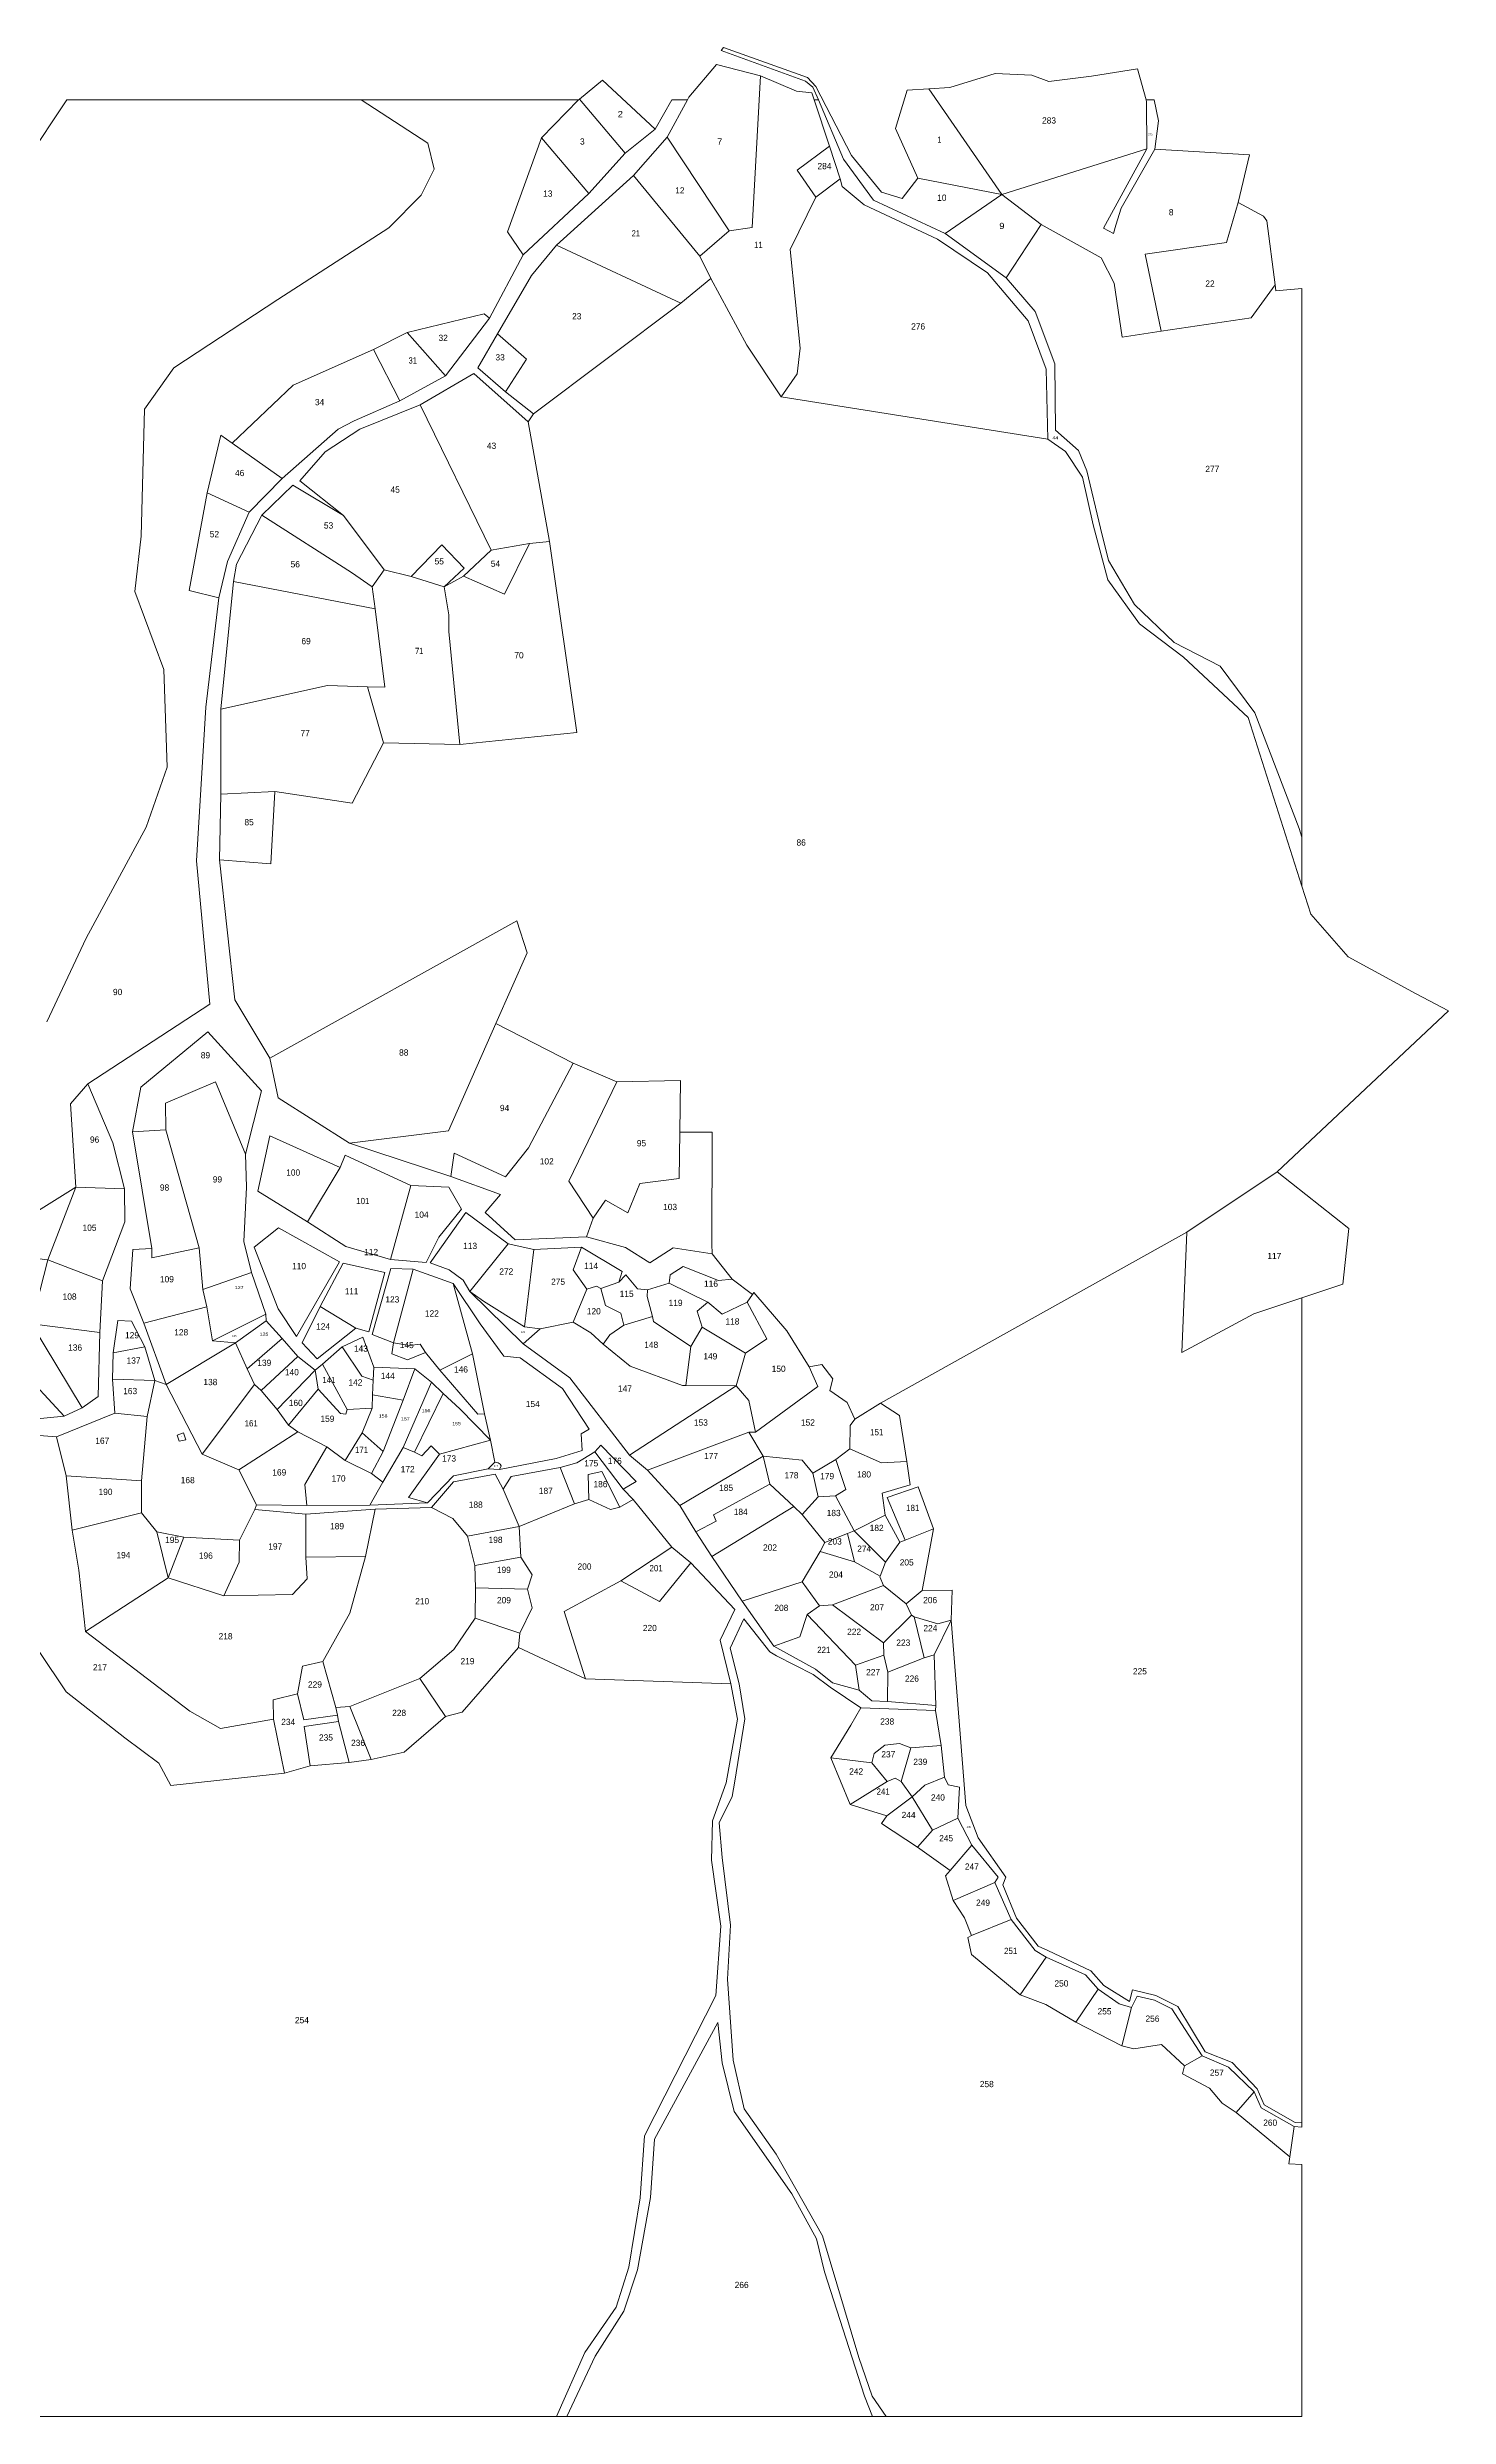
# Model space of a CAD drawing. Header units: metres. Extents: x 363932 to 365063, y 1836990 to 1838038.
# Drawn here: x 364459 to 365063, y 1837000 to 1838023 of the extents above; entities that cross this region are included whole.
import ezdxf

# ---------------------------------------------------------------- set-up
doc = ezdxf.new("R2010")
doc.units = ezdxf.units.M
doc.header["$LTSCALE"] = 1.1
doc.layers.add('10', color=7, linetype='Continuous', lineweight=13)
doc.layers.add('15', color=7, linetype='Continuous')

msp = doc.modelspace()

# ---------------------------------------------------------------- linework, layer by layer
at = {"layer": '10'}
for p, q in [((364788.4, 1838003.05), (364789.41, 1838000)), ((364788.96, 1838005.47), (364791.28, 1838000)), ((364839.02, 1838004.8), (364870.45, 1837959.16)), ((364707.83, 1837976.95), (364688.14, 1838000.34)), ((364791.28, 1838000), (364789.41, 1838000)), ((364789.41, 1838000), (364796.02, 1837980.02)), ((364791.28, 1838000), (364802.09, 1837974.46)), ((364692.17, 1837959.67), (364671.74, 1837983.64)), ((364725.96, 1837983.92), (364711.46, 1837967.38)), ((364725.96, 1837983.92), (364752.76, 1837943.47)), ((364692.17, 1837959.67), (364707.83, 1837976.95)), ((364796.02, 1837980.02), (364800.67, 1837965.98)), ((364933.02, 1837978.93), (364870.45, 1837959.16)), ((364711.46, 1837967.38), (364678.31, 1837937.27)), ((364711.46, 1837967.38), (364740.18, 1837932.63)), ((364834.26, 1837966.25), (364870.45, 1837959.16)), ((364846.01, 1837942.31), (364870.45, 1837959.16)), ((364870.45, 1837959.16), (364887.48, 1837946.17)), ((364740.18, 1837932.63), (364752.76, 1837943.47)), ((364649.31, 1837905.78), (364663.9, 1837933.13)), ((364731.86, 1837912.33), (364678.31, 1837937.27)), ((364744.86, 1837922.96), (364740.18, 1837932.63)), ((364731.86, 1837912.33), (364744.86, 1837922.96)), ((364668.3, 1837864.47), (364731.86, 1837912.33)), ((364613.82, 1837899.61), (364599.3, 1837892.25)), ((364630.41, 1837880.94), (364613.82, 1837899.61)), ((364656.25, 1837873.95), (364668.3, 1837864.47)), ((364775.26, 1837871.86), (364890.36, 1837853.55)), ((364619.37, 1837868.36), (364650.11, 1837805.62)), ((364668.3, 1837864.47), (364666.01, 1837860.99)), ((364675.21, 1837809.44), (364666.01, 1837860.99)), ((364533.3, 1837855.32), (364527.42, 1837830.46)), ((364545.64, 1837822.11), (364527.42, 1837830.46)), ((364545.64, 1837822.11), (364559.82, 1837836.62)), ((364603.87, 1837797.2), (364586.32, 1837820.66)), ((364650.11, 1837805.62), (364666.63, 1837808.52)), ((364666.63, 1837808.52), (364675.21, 1837809.44)), ((364598.75, 1837789.89), (364603.87, 1837797.2)), ((364603.87, 1837797.2), (364615.58, 1837794.3)), ((364638.18, 1837794.49), (364650.11, 1837805.62)), ((364538.81, 1837792.16), (364533.44, 1837737.07)), ((364538.81, 1837792.16), (364599.95, 1837780.34)), ((364629.7, 1837789.84), (364615.58, 1837794.3)), ((364629.7, 1837789.84), (364638.18, 1837794.49)), ((364533.44, 1837737.07), (364579.42, 1837747.28)), ((364596.73, 1837746.72), (364603.56, 1837722.48)), ((364533.44, 1837737.07), (364533.43, 1837700.33)), ((364603.56, 1837722.48), (364636.55, 1837721.72)), ((364533.43, 1837700.33), (364532.8, 1837671.92)), ((364556.69, 1837701.47), (364533.43, 1837700.33)), ((364652.13, 1837601.27), (364685.52, 1837584.24)), ((364704.35, 1837576.23), (364685.52, 1837584.24)), ((364495.24, 1837554.62), (364509.6, 1837555.45)), ((364495.24, 1837554.62), (364503.59, 1837504.19)), ((364509.6, 1837555.45), (364524, 1837504.54)), ((364631.68, 1837554.96), (364588.95, 1837549.65)), ((364588.95, 1837549.65), (364632.71, 1837535.25)), ((364584.92, 1837539.17), (364570.77, 1837515.75)), ((364606.63, 1837499.54), (364615.4, 1837531.46)), ((364950.39, 1837511.27), (364989.31, 1837537.26)), ((364470.73, 1837530.72), (364408.64, 1837492)), ((364458.71, 1837499.27), (364470.73, 1837530.72)), ((364491.8, 1837530), (364470.73, 1837530.72)), ((364691.2, 1837509.29), (364694.13, 1837517.25)), ((364818.09, 1837437.49), (364950.39, 1837511.27)), ((364668.54, 1837503.73), (364664.46, 1837470.46)), ((364745.42, 1837501.98), (364754.09, 1837490.95)), ((364458.71, 1837499.27), (364482.36, 1837490.31)), ((364525.57, 1837486.54), (364546.6, 1837493.9)), ((364546.6, 1837493.9), (364552.73, 1837475.91)), ((364616.39, 1837495.33), (364607.89, 1837463.55)), ((364633.68, 1837489.18), (364616.39, 1837495.33)), ((364642.02, 1837458.76), (364633.68, 1837489.18)), ((364640.88, 1837485.59), (364663.83, 1837463.06)), ((364726.86, 1837489.25), (364717.54, 1837486.39)), ((364743.63, 1837481.05), (364726.86, 1837489.25)), ((364760.5, 1837481.02), (364762.81, 1837484.41)), ((364760.5, 1837481.02), (364769, 1837465.23)), ((364979.21, 1837476.05), (365000, 1837482.93)), ((364451.7, 1837471.73), (364473.54, 1837435.44)), ((364500.15, 1837471.98), (364509.79, 1837445.56)), ((364527.38, 1837479.05), (364529.73, 1837464.37)), ((364552.73, 1837475.91), (364529.73, 1837464.37)), ((364539.69, 1837463.57), (364552.98, 1837472.99)), ((364552.73, 1837475.91), (364552.98, 1837472.99)), ((364552.98, 1837472.99), (364559.78, 1837465.41)), ((364591.71, 1837469.86), (364576.3, 1837479.19)), ((364663.83, 1837463.06), (364671.24, 1837469.61)), ((364671.24, 1837469.61), (364685.38, 1837472.48)), ((364736.19, 1837461.88), (364741.13, 1837470.33)), ((364759.89, 1837459.06), (364741.13, 1837470.33)), ((364486.95, 1837459.17), (364500.54, 1837461.77)), ((364504.85, 1837447.2), (364500.54, 1837461.77)), ((364539.69, 1837463.57), (364509.79, 1837445.56)), ((364529.73, 1837464.37), (364539.69, 1837463.57)), ((364544.73, 1837452.34), (364559.78, 1837465.41)), ((364559.78, 1837465.41), (364566.6, 1837457.56)), ((364577.3, 1837454.23), (364585.68, 1837461.82)), ((364736.19, 1837461.88), (364734.11, 1837445.07)), ((364759.89, 1837459.06), (364769, 1837465.23)), ((364446.58, 1837452.5), (364465.76, 1837431.82)), ((364550.82, 1837442.92), (364566.6, 1837457.56)), ((364557.73, 1837434.77), (364574.08, 1837451.67)), ((364566.6, 1837457.56), (364574.08, 1837451.67)), ((364574.08, 1837451.67), (364577.3, 1837454.23)), ((364575.45, 1837443.45), (364574.08, 1837451.67)), ((364617.17, 1837452.27), (364599.46, 1837453.06)), ((364612.01, 1837438.71), (364617.17, 1837452.27)), ((364621.78, 1837459.32), (364627.86, 1837451.66)), ((364642.02, 1837458.76), (364627.86, 1837451.66)), ((364647.11, 1837432.82), (364642.02, 1837458.76)), ((364755.8, 1837444.94), (364759.89, 1837459.06)), ((364486.56, 1837447.82), (364487.64, 1837433.2)), ((364501.58, 1837431.68), (364504.85, 1837447.2)), ((364547.92, 1837445.53), (364525.3, 1837415.45)), ((364547.92, 1837445.53), (364550.82, 1837442.92)), ((364550.82, 1837442.92), (364557.73, 1837434.77)), ((364562.54, 1837427.91), (364575.45, 1837443.45)), ((364598.89, 1837441.07), (364612.01, 1837438.71)), ((364465.76, 1837431.82), (364473.54, 1837435.44)), ((364487.64, 1837433.2), (364501.58, 1837431.68)), ((364557.73, 1837434.77), (364562.54, 1837427.91)), ((364598.65, 1837435.24), (364594.35, 1837424.68)), ((364603.43, 1837416.61), (364612.01, 1837438.71)), ((364647.11, 1837432.82), (364649.78, 1837421.54)), ((364818.09, 1837437.49), (364807.04, 1837430.61)), ((364566.57, 1837425.02), (364579.18, 1837418.55)), ((364579.18, 1837418.55), (364587.03, 1837412.65)), ((364587.03, 1837412.65), (364594.35, 1837424.68)), ((364594.35, 1837424.68), (364603.43, 1837416.61)), ((364649.78, 1837421.54), (364651.61, 1837412.02)), ((364764.21, 1837424.94), (364761.27, 1837424.88)), ((364761.27, 1837424.88), (364767.44, 1837414.59)), ((364587.03, 1837412.65), (364598.43, 1837407.16)), ((364603.43, 1837416.61), (364598.43, 1837407.16)), ((364603.34, 1837403.31), (364612.12, 1837418.34)), ((364612.12, 1837418.34), (364616.91, 1837416.33)), ((364648.73, 1837409.16), (364651.61, 1837412.02)), ((364679.8, 1837409.66), (364685.98, 1837393.98)), ((364731.55, 1837393.29), (364717.47, 1837408.57)), ((364731.55, 1837393.29), (364767.44, 1837414.59)), ((364767.44, 1837414.59), (364770.38, 1837402.46)), ((364798.89, 1837413.08), (364804.85, 1837417.78)), ((364469.24, 1837382.64), (364466.64, 1837406.03)), ((364603.34, 1837403.31), (364597.71, 1837393.41)), ((364598.43, 1837407.16), (364603.34, 1837403.31)), ((364711.31, 1837395.94), (364707.08, 1837400.35)), ((364499.08, 1837390.13), (364469.24, 1837382.64)), ((364570.11, 1837389.56), (364548.09, 1837391.5)), ((364548.72, 1837393.55), (364570.42, 1837393.26)), ((364570.11, 1837389.56), (364599.93, 1837391.67)), ((364597.71, 1837393.41), (364570.42, 1837393.26)), ((364599.93, 1837391.67), (364595.86, 1837371.22)), ((364597.71, 1837393.41), (364622.56, 1837394.39)), ((364599.93, 1837391.67), (364624.33, 1837392.4)), ((364685.98, 1837393.98), (364692.25, 1837395.93)), ((364711.31, 1837395.94), (364705.52, 1837392.58)), ((364727.98, 1837375.28), (364711.31, 1837395.94)), ((364738.36, 1837381.92), (364731.55, 1837393.29)), ((364745.23, 1837371.27), (364780.65, 1837392.88)), ((364784.24, 1837389.43), (364794.1, 1837377.26)), ((364798.72, 1837397.44), (364791.17, 1837397.04)), ((364798.72, 1837397.44), (364806.68, 1837382.41)), ((364806.68, 1837382.41), (364820.18, 1837389.1)), ((364505.81, 1837381.86), (364517.38, 1837379.66)), ((364510.67, 1837362.04), (364505.81, 1837381.86)), ((364517.38, 1837379.66), (364510.67, 1837362.04)), ((364662.16, 1837384.19), (364639.78, 1837379.98)), ((364662.16, 1837384.19), (364662.93, 1837370.99)), ((364745.23, 1837371.27), (364738.36, 1837381.92)), ((364836.08, 1837356.54), (364841.04, 1837383.23)), ((364662.93, 1837370.99), (364643.02, 1837367.39)), ((364727.98, 1837375.28), (364705.98, 1837360.74)), ((364736.21, 1837368.53), (364727.98, 1837375.28)), ((364758.34, 1837352.04), (364745.23, 1837371.27)), ((364806.84, 1837368.91), (364817.89, 1837362.81)), ((364475.01, 1837338.91), (364510.67, 1837362.04)), ((364534.73, 1837354.36), (364510.67, 1837362.04)), ((364665.8, 1837357.12), (364643.28, 1837357.75)), ((364758.34, 1837352.04), (364784.36, 1837360.38)), ((364784.36, 1837360.38), (364791.78, 1837350.03)), ((364819.34, 1837333.97), (364797.35, 1837350.46)), ((364829.24, 1837350.84), (364836.08, 1837356.54)), ((364831.42, 1837345.93), (364829.24, 1837350.84)), ((364662.48, 1837338.11), (364643.12, 1837344.63)), ((364786.52, 1837346.17), (364807.34, 1837324.4)), ((364819.34, 1837333.97), (364831.42, 1837345.93)), ((364831.42, 1837345.93), (364832.65, 1837345.24)), ((364832.65, 1837345.24), (364837.01, 1837327.56)), ((364848.63, 1837343.83), (364841.27, 1837328.81)), ((364661.84, 1837332.05), (364690.83, 1837318.46)), ((364807.34, 1837324.4), (364819.48, 1837328.75)), ((364819.48, 1837328.75), (364819.34, 1837333.97)), ((364821.34, 1837321.32), (364819.48, 1837328.75)), ((364821.34, 1837321.32), (364837.01, 1837327.56)), ((364837.01, 1837327.56), (364841.27, 1837328.81)), ((364842.04, 1837306.9), (364841.27, 1837328.81)), ((364577.34, 1837325.93), (364582.94, 1837306.11)), ((364630.32, 1837302.19), (364619.26, 1837318.59)), ((364753.46, 1837316.37), (364690.83, 1837318.46)), ((364807.34, 1837324.4), (364808.87, 1837313.63)), ((364582.94, 1837306.11), (364589.04, 1837306.51)), ((364598.26, 1837283.58), (364589.04, 1837306.51)), ((364842.04, 1837306.9), (364841.84, 1837304.75)), ((364560.92, 1837277.72), (364556.07, 1837301.06)), ((364584.16, 1837300.02), (364583.77, 1837302.76)), ((364588.8, 1837282.29), (364584.16, 1837300.02)), ((364841.84, 1837304.75), (364844.32, 1837289.64)), ((364831.21, 1837288.75), (364844.32, 1837289.64)), ((364845.76, 1837276.04), (364844.32, 1837289.64)), ((364571.88, 1837280.93), (364560.92, 1837277.72)), ((364796.7, 1837284.38), (364814.34, 1837282.26)), ((364796.7, 1837284.38), (364805.06, 1837264.22)), ((364805.06, 1837264.22), (364820.91, 1837274.16)), ((364831.71, 1837267.6), (364820.83, 1837259.33)), ((364826.98, 1837274.2), (364831.71, 1837267.6)), ((364831.71, 1837267.6), (364840.48, 1837253.12)), ((364805.06, 1837264.22), (364820.83, 1837259.33)), ((364840.48, 1837253.12), (364851.52, 1837258.25)), ((364834.05, 1837245.76), (364840.48, 1837253.12)), ((364834.05, 1837245.76), (364848.11, 1837235.67)), ((364846.15, 1837233.4), (364849.4, 1837222.84)), ((364867.5, 1837230.57), (364849.4, 1837222.84)), ((364867.5, 1837230.57), (364874.48, 1837214.6)), ((364874.48, 1837214.6), (364857.4, 1837207.73)), ((364889.67, 1837198.36), (364878.44, 1837182.04)), ((364902.48, 1837170.25), (364912.11, 1837184.47)), ((364922.32, 1837160.07), (364926.44, 1837176.53)), ((364902.48, 1837170.25), (364922.32, 1837160.07)), ((364949.33, 1837151.4), (364956.92, 1837155.78)), ((364979.35, 1837140.23), (364971.61, 1837131.32)), ((365000, 1837124.92), (364996.67, 1837125.24)), ((364381.93, 1837000), (364678.31, 1837000))]:
    msp.add_line(p, q, dxfattribs=at)
for points in [[(364834.26, 1837966.25), (364827.4, 1837957.43), (364818.56, 1837960.18), (364805.54, 1837976.07), (364790.22, 1838005.79), (364786.57, 1838009.69), (364750.34, 1838022.68), (364749.31, 1838021.27), (364785.8, 1838008.14), (364788.96, 1838005.47)], [(364725.96, 1837983.92), (364734.79, 1838000), (364735.42, 1838001.15), (364747.3, 1838015.27), (364766.31, 1838010.4)], [(364929.09, 1838013.41), (364909.2, 1838010.3), (364890.83, 1838007.94), (364883.44, 1838010.73), (364867.63, 1838011.36), (364865.24, 1838010.64), (364848, 1838005.42)], [(364929.09, 1838013.41), (364932.74, 1838000), (364932.95, 1837999.23)], [(364707.83, 1837976.95), (364720.8, 1837987.41), (364698.15, 1838008.48), (364688.14, 1838000.34)], [(364752.76, 1837943.47), (364762.66, 1837944.88), (364766.31, 1838010.4)], [(364766.31, 1838010.4), (364781.81, 1838003.72), (364788.4, 1838003.05)], [(364829.63, 1838004.16), (364824.61, 1837987.65), (364834.26, 1837966.25)], [(364829.63, 1838004.16), (364839.02, 1838004.8), (364848, 1838005.42)], [(364404.35, 1838000), (364415.27, 1838000), (364435.98, 1837977.59), (364449.5, 1837973.92), (364466.84, 1838000)], [(364593.97, 1838000), (364622.7, 1837981.33), (364625.51, 1837970.09), (364619.89, 1837958.85), (364605.83, 1837944.79), (364558.03, 1837913.88), (364513.05, 1837884.37), (364500.4, 1837866.51), (364498.99, 1837811.71), (364496.18, 1837787.82), (364508.83, 1837754.09), (364510.24, 1837711.93), (364501.21, 1837686.09), (364475.28, 1837638.14), (364458.3, 1837602.1)], [(364466.84, 1838000), (364593.97, 1838000), (364687.81, 1838000)], [(364688.14, 1838000.34), (364687.81, 1838000), (364671.74, 1837983.64)], [(364720.8, 1837987.41), (364728.01, 1838000), (364734.79, 1838000)], [(364932.95, 1837999.23), (364933.02, 1837978.93), (364914.32, 1837944.67), (364918.73, 1837942.28), (364919.71, 1837945.97), (364922.05, 1837953.29), (364936.54, 1837978.74), (364977.42, 1837976.24), (364972.48, 1837955.73), (364983.44, 1837949.86), (364984.88, 1837947.74), (364988.4, 1837920.12), (364978.07, 1837906)], [(364936.54, 1837978.74), (364938.15, 1837991.04), (364936.23, 1838000), (364932.74, 1838000)], [(364692.17, 1837959.67), (364663.9, 1837933.13), (364657.14, 1837943.04), (364671.74, 1837983.64)], [(364790.15, 1837958.09), (364782.12, 1837969.61), (364796.02, 1837980.02)], [(364846.01, 1837942.31), (364815.14, 1837956.75), (364802.09, 1837974.46)], [(364800.67, 1837965.98), (364790.15, 1837958.09), (364779.05, 1837935.37), (364783.44, 1837892.82), (364782.11, 1837881.72), (364775.26, 1837871.86), (364760.48, 1837894.12), (364744.86, 1837922.96)], [(364976.77, 1837733.44), (364948.95, 1837759.48), (364929.88, 1837773.9), (364916.17, 1837792.88), (364909.96, 1837816.56), (364905.26, 1837837.23), (364897.95, 1837848.19), (364890.36, 1837853.55), (364889.61, 1837883.85), (364881.77, 1837904.66), (364864.22, 1837925.39), (364842.73, 1837939.92), (364811.06, 1837954.7), (364801.62, 1837962.67), (364800.67, 1837965.98)], [(364939.27, 1837900.18), (364932.33, 1837933.48), (364967.52, 1837938.46), (364972.48, 1837955.73)], [(364846.01, 1837942.31), (364872.38, 1837923.17), (364887.48, 1837946.17)], [(364887.48, 1837946.17), (364913.41, 1837931.86), (364919.03, 1837920.88), (364922.46, 1837897.66)], [(364678.31, 1837937.27), (364667.45, 1837924.17), (364652.72, 1837899.08)], [(364872.38, 1837923.17), (364884.88, 1837908.64), (364893.38, 1837886.09), (364893.71, 1837857.42), (364903.51, 1837848.62), (364907.2, 1837839.93), (364913.09, 1837815.09), (364916.57, 1837801.25), (364927.78, 1837782.14), (364944.86, 1837765.84), (364964.71, 1837755.57), (364979.72, 1837735.47), (364998.78, 1837685.49), (365000, 1837681.82)], [(365000, 1837918.57), (364988.71, 1837917.65), (364988.4, 1837920.12)], [(365000, 1837660.59), (365000, 1837681.82), (365000, 1837918.57)], [(364630.41, 1837880.94), (364649.31, 1837905.78), (364647, 1837907.69), (364613.82, 1837899.61)], [(364922.46, 1837897.66), (364939.27, 1837900.18), (364978.07, 1837906)], [(364538.2, 1837851.87), (364564.66, 1837876.92), (364599.3, 1837892.25)], [(364630.41, 1837880.94), (364610.58, 1837870.11), (364599.3, 1837892.25)], [(364619.37, 1837868.36), (364642.62, 1837881.91), (364666.01, 1837860.99)], [(364559.82, 1837836.62), (364584.08, 1837857.89), (364590.99, 1837861.5), (364610.58, 1837870.11)], [(364586.32, 1837820.66), (364567.44, 1837835.65), (364578.43, 1837848.06), (364593.36, 1837857.91), (364619.37, 1837868.36)], [(364533.3, 1837855.32), (364538.2, 1837851.87), (364559.82, 1837836.62)], [(364527.42, 1837830.46), (364519.65, 1837788.28), (364532.45, 1837785.05), (364536.27, 1837800.74), (364545.64, 1837822.11)], [(364551.06, 1837820.79), (364564.51, 1837833.71), (364586.32, 1837820.66)], [(364538.81, 1837792.16), (364540.17, 1837799.56), (364551.06, 1837820.79), (364589.74, 1837796), (364598.75, 1837789.89)], [(364629.7, 1837789.84), (364638.33, 1837797.91), (364628.75, 1837807.94), (364615.58, 1837794.3)], [(364675.21, 1837809.44), (364687.08, 1837726.99), (364636.55, 1837721.72)], [(364666.63, 1837808.52), (364655.77, 1837786.65), (364638.18, 1837794.49)], [(364598.75, 1837789.89), (364599.95, 1837780.34), (364604.22, 1837746.48)], [(364629.7, 1837789.84), (364631.72, 1837777.8), (364631.81, 1837770.58), (364636.55, 1837721.72)], [(364532.45, 1837785.05), (364526.92, 1837737.87), (364522.82, 1837671.6), (364528.6, 1837609.67), (364476, 1837575.3)], [(364579.42, 1837747.28), (364596.73, 1837746.72), (364604.22, 1837746.48)], [(364976.77, 1837733.44), (365000, 1837660.59), (365003.83, 1837648.58)], [(364556.69, 1837701.47), (364589.99, 1837696.39), (364603.56, 1837722.48)], [(364665.66, 1837631.91), (364661.19, 1837645.69), (364554.53, 1837586.33), (364539.43, 1837611.52), (364532.8, 1837671.92), (364554.96, 1837670.19), (364556.69, 1837701.47)], [(365017.68, 1837488.78), (365020.24, 1837512.86), (364989.31, 1837537.26), (365063.32, 1837606.74), (365049.34, 1837614.09), (365019.91, 1837630.12), (365003.83, 1837648.58)], [(364631.68, 1837554.96), (364652.13, 1837601.27), (364665.66, 1837631.91)], [(364544.08, 1837544.97), (364550.96, 1837572.33), (364527.82, 1837597.78), (364498.86, 1837573.89), (364495.24, 1837554.62)], [(364588.95, 1837549.65), (364558.14, 1837569.32), (364554.53, 1837586.33)], [(364632.71, 1837535.25), (364634.11, 1837545.41), (364656.27, 1837535.11), (364666.24, 1837547.72), (364685.52, 1837584.24)], [(364470.73, 1837530.72), (364468.48, 1837566.73), (364476, 1837575.3), (364486.81, 1837549.79), (364491.8, 1837530)], [(364544.08, 1837544.97), (364531.09, 1837576.22), (364509.52, 1837566.96), (364509.6, 1837555.45)], [(364704.35, 1837576.23), (364683.53, 1837533.34), (364694.13, 1837517.25)], [(364704.35, 1837576.23), (364731.78, 1837576.68), (364731.5, 1837554.46)], [(364584.92, 1837539.17), (364554.56, 1837552.86), (364549.31, 1837528.92), (364570.77, 1837515.75)], [(364694.13, 1837517.25), (364699.42, 1837525.11), (364709.02, 1837519.57), (364714.27, 1837532.27), (364731.13, 1837534.46), (364731.5, 1837554.46)], [(364731.5, 1837554.46), (364745.41, 1837554.4), (364745.24, 1837506.18), (364745.42, 1837501.98)], [(364544.08, 1837544.97), (364544.44, 1837530.74), (364543.26, 1837507.24), (364546.6, 1837493.9)], [(364615.4, 1837531.46), (364587.1, 1837544.51), (364584.92, 1837539.17)], [(364615.4, 1837531.46), (364631.81, 1837530.73), (364637.21, 1837521.15), (364627.51, 1837509.1), (364621.98, 1837498.19), (364606.63, 1837499.54)], [(364632.71, 1837535.25), (364654.12, 1837527.56), (364647.46, 1837519.72), (364660.44, 1837507.9), (364691.2, 1837509.29)], [(364491.8, 1837530), (364491.97, 1837515.69), (364482.36, 1837490.31)], [(364570.77, 1837515.75), (364587.36, 1837505.07), (364606.63, 1837499.54)], [(364640.88, 1837485.59), (364637.95, 1837490.58), (364631.94, 1837495.05), (364623.76, 1837498.05), (364639.14, 1837519.7), (364657.44, 1837506.28)], [(364950.39, 1837511.27), (364948.21, 1837459.32), (364979.21, 1837476.05)], [(364458.71, 1837499.27), (364436.31, 1837501.87), (364410.95, 1837486.46), (364408.64, 1837492)], [(364503.59, 1837504.19), (364495.42, 1837503.81), (364494.28, 1837486.74), (364500.15, 1837471.98)], [(364503.59, 1837504.19), (364503.56, 1837500.24), (364524, 1837504.54), (364525.57, 1837486.54), (364527.38, 1837479.05), (364500.15, 1837471.98)], [(364640.88, 1837485.59), (364657.44, 1837506.28), (364668.54, 1837503.73), (364689.05, 1837504.77)], [(364691.4, 1837486.6), (364685.39, 1837494.96), (364689.05, 1837504.77)], [(364689.05, 1837504.77), (364706.58, 1837494.3), (364705.14, 1837489.73)], [(364691.2, 1837509.29), (364708.09, 1837504.67), (364718.5, 1837497.98), (364728.61, 1837504.53), (364745.42, 1837501.98)], [(364482.36, 1837490.31), (364481.09, 1837467.95), (364451.7, 1837471.73), (364458.71, 1837499.27)], [(364591.71, 1837469.86), (364597.22, 1837468.25), (364604.12, 1837493.86), (364586.11, 1837497.89), (364576.3, 1837479.19)], [(364607.89, 1837463.55), (364598.72, 1837467.15), (364606.72, 1837495.59), (364616.39, 1837495.33)], [(364697.44, 1837487.02), (364705.14, 1837489.73), (364708.11, 1837492.84), (364713.16, 1837486.8), (364717.54, 1837486.39), (364717.45, 1837483.57), (364719.7, 1837474.85), (364707.32, 1837471.09)], [(364726.86, 1837489.25), (364727.25, 1837492.88), (364732.96, 1837496.4), (364748.22, 1837490.35), (364754.09, 1837490.95), (364762.81, 1837484.41)], [(364653.64, 1837408.86), (364678.06, 1837413.61), (364689.3, 1837417), (364688.94, 1837424.29), (364692.3, 1837426.29), (364680.88, 1837443.72), (364662.63, 1837456.98), (364655.49, 1837457.68), (364645.24, 1837471.64), (364633.68, 1837489.18)], [(364640.88, 1837485.59), (364646.68, 1837481.49), (364664.46, 1837470.46), (364671.24, 1837469.61)], [(364707.32, 1837471.09), (364701.3, 1837466.95), (364698.34, 1837462.87), (364693.1, 1837467.86), (364685.38, 1837472.48), (364691.4, 1837486.6)], [(364691.4, 1837486.6), (364695.56, 1837488.02), (364697.44, 1837487.02)], [(364697.44, 1837487.02), (364699.45, 1837479.6), (364706.03, 1837476.28), (364707.32, 1837471.09)], [(364741.13, 1837470.33), (364739.02, 1837477.18), (364743.63, 1837481.05)], [(364743.63, 1837481.05), (364749.83, 1837475.81), (364760.5, 1837481.02)], [(364787.32, 1837453.1), (364777.69, 1837468.73), (364763.37, 1837485.23), (364762.81, 1837484.41)], [(365000, 1837124.92), (365000, 1837126.8), (365000, 1837482.93), (365017.68, 1837488.78)], [(364486.95, 1837459.17), (364488.91, 1837473.2), (364494.8, 1837472.82), (364500.54, 1837461.77)], [(364591.71, 1837469.86), (364574.91, 1837456.55), (364568.49, 1837463.5), (364576.3, 1837479.19)], [(364719.7, 1837474.85), (364720.07, 1837472.66), (364736.19, 1837461.88)], [(364473.54, 1837435.44), (364480.49, 1837440.28), (364481.09, 1837467.95)], [(364539.69, 1837463.57), (364544.73, 1837452.34), (364547.92, 1837445.53)], [(364585.68, 1837461.82), (364594.64, 1837465.99), (364599.46, 1837453.06)], [(364599.19, 1837447.4), (364594.3, 1837449.17), (364585.68, 1837461.82)], [(364607.89, 1837463.55), (364607.18, 1837458.75), (364613.91, 1837456.17), (364621.78, 1837459.32)], [(364621.78, 1837459.32), (364619.35, 1837462.89), (364614.64, 1837462.36), (364607.89, 1837463.55)], [(364709.71, 1837415.03), (364684.07, 1837448.39), (364663.83, 1837463.06)], [(364732.61, 1837445.08), (364710.05, 1837453.37), (364698.34, 1837462.87)], [(364504.85, 1837447.2), (364486.56, 1837447.82), (364486.95, 1837459.17)], [(364598.89, 1837441.07), (364598.65, 1837435.24), (364587.89, 1837434.76), (364577.3, 1837454.23)], [(364598.89, 1837441.07), (364599.19, 1837447.4), (364599.46, 1837453.06)], [(364617.17, 1837452.27), (364624.29, 1837446.52), (364612.12, 1837418.34)], [(364627.86, 1837451.66), (364644.34, 1837432.7), (364647.11, 1837432.82)], [(364787.32, 1837453.1), (364791.01, 1837444.7), (364764.21, 1837424.94)], [(364807.04, 1837430.61), (364803.76, 1837437.72), (364796.17, 1837442.91), (364797.54, 1837447.96), (364792.85, 1837454.2), (364787.32, 1837453.1)], [(364465.76, 1837431.82), (364443.76, 1837429.67), (364443.61, 1837429.89), (364436.14, 1837440.51)], [(364504.85, 1837447.2), (364509.79, 1837445.56), (364525.3, 1837415.45), (364541.16, 1837408.71), (364548.72, 1837393.55), (364548.09, 1837391.5), (364541.37, 1837378.3), (364517.38, 1837379.66)], [(364575.45, 1837443.45), (364585.08, 1837433.02), (364587.28, 1837432.7), (364587.89, 1837434.76)], [(364624.29, 1837446.52), (364629.39, 1837441.67), (364616.91, 1837416.33)], [(364629.39, 1837441.67), (364636.53, 1837434.94), (364649.78, 1837421.54), (364627.69, 1837415.44)], [(364761.27, 1837424.88), (364717.47, 1837408.57), (364709.71, 1837415.03), (364755.8, 1837444.94)], [(364732.61, 1837445.08), (364734.11, 1837445.07), (364755.8, 1837444.94)], [(364764.21, 1837424.94), (364761.21, 1837438.54), (364755.8, 1837444.94)], [(364499.15, 1837403.89), (364466.64, 1837406.03), (364462.48, 1837422.98), (364487.64, 1837433.2)], [(364505.81, 1837381.86), (364499.08, 1837390.13), (364499.15, 1837403.89), (364501.58, 1837431.68)], [(364807.04, 1837430.61), (364805.05, 1837427.75), (364804.85, 1837417.78)], [(364829.5, 1837412.28), (364826.37, 1837432.11), (364818.09, 1837437.49)], [(364434.11, 1837418.28), (364447.32, 1837424.13), (364462.48, 1837422.98)], [(364562.54, 1837427.91), (364566.57, 1837425.02), (364541.16, 1837408.71)], [(364579.18, 1837418.55), (364569.67, 1837402.33), (364570.42, 1837393.26)], [(364616.91, 1837416.33), (364620.15, 1837414.7), (364624.16, 1837419.11), (364627.69, 1837415.44)], [(364560.92, 1837277.72), (364511.82, 1837272.49), (364506.62, 1837282.09), (364491.95, 1837292.97), (364466.68, 1837312.79), (364454.99, 1837330.32), (364434.11, 1837418.28)], [(364627.69, 1837415.44), (364614.33, 1837396.79), (364622.56, 1837394.39)], [(364622.56, 1837394.39), (364633.86, 1837406.05), (364648.73, 1837409.16)], [(364651.61, 1837412.02), (364653.01, 1837411.71), (364654.01, 1837411.15), (364654.34, 1837410.38), (364653.64, 1837408.86), (364648.73, 1837409.16)], [(364655.21, 1837400.34), (364658.7, 1837405.78), (364679.8, 1837409.66)], [(364694.79, 1837416.39), (364687.1, 1837411.74), (364679.8, 1837409.66)], [(364798.89, 1837413.08), (364788.93, 1837407.22), (364784.24, 1837412.87), (364767.44, 1837414.59)], [(364798.89, 1837413.08), (364803.15, 1837400.13), (364798.72, 1837397.44)], [(364804.85, 1837417.78), (364818.52, 1837411.71), (364829.5, 1837412.28)], [(364829.5, 1837412.28), (364830.86, 1837402.21), (364818.89, 1837398.63), (364820.18, 1837389.1)], [(364655.21, 1837400.34), (364651.75, 1837406.8), (364633.73, 1837403.54), (364624.33, 1837392.4)], [(364685.98, 1837393.98), (364662.16, 1837384.19), (364655.21, 1837400.34)], [(364692.25, 1837395.93), (364691.97, 1837406.61), (364697.83, 1837408.03), (364705.52, 1837392.58)], [(364738.36, 1837381.92), (364747.19, 1837386.48), (364745.98, 1837389.22), (364770.38, 1837402.46)], [(364788.93, 1837407.22), (364791.17, 1837397.04), (364784.24, 1837389.43), (364780.65, 1837392.88), (364770.38, 1837402.46)], [(364841.04, 1837383.23), (364834.3, 1837401.36), (364820.97, 1837396.8), (364828.79, 1837378.36)], [(364595.86, 1837371.22), (364570.12, 1837370.99), (364570.11, 1837389.56)], [(364624.33, 1837392.4), (364633.54, 1837387.68), (364639.78, 1837379.98)], [(364705.52, 1837392.58), (364701.55, 1837391.57), (364692.25, 1837395.93)], [(364820.18, 1837389.1), (364826.47, 1837377.44), (364820.3, 1837368.8), (364806.68, 1837382.41)], [(364469.24, 1837382.64), (364472.06, 1837365.32), (364475.01, 1837338.91)], [(364541.37, 1837378.3), (364541.29, 1837368.78), (364534.73, 1837354.36)], [(364639.78, 1837379.98), (364643.02, 1837367.39), (364643.28, 1837357.75), (364643.12, 1837344.63), (364633.96, 1837331.13), (364619.26, 1837318.59), (364589.04, 1837306.51)], [(364803.92, 1837381.25), (364806.84, 1837368.91), (364792, 1837373.46)], [(364806.68, 1837382.41), (364803.92, 1837381.25), (364794.1, 1837377.26)], [(364826.47, 1837377.44), (364828.79, 1837378.36), (364841.04, 1837383.23)], [(364534.73, 1837354.36), (364564.28, 1837354.83), (364570.6, 1837361.58), (364570.12, 1837370.99)], [(364595.86, 1837371.22), (364589.03, 1837346.79), (364577.34, 1837325.93)], [(364662.93, 1837370.99), (364667.7, 1837363.35), (364665.8, 1837357.12)], [(364705.98, 1837360.74), (364722.67, 1837351.81), (364736.21, 1837368.53)], [(364753.46, 1837316.37), (364748.9, 1837335.19), (364755.29, 1837348.44), (364736.21, 1837368.53)], [(364794.1, 1837377.26), (364792, 1837373.46), (364784.36, 1837360.38)], [(364829.24, 1837350.84), (364819.37, 1837358.69), (364817.77, 1837362.5), (364817.89, 1837362.81), (364820.3, 1837368.8)], [(364661.84, 1837332.05), (364662.48, 1837338.11), (364667.73, 1837349.14), (364665.8, 1837357.12)], [(364690.83, 1837318.46), (364681.54, 1837347.55), (364705.98, 1837360.74)], [(364819.37, 1837358.69), (364797.35, 1837350.46), (364791.78, 1837350.03)], [(364791.78, 1837350.03), (364786.52, 1837346.17), (364783.31, 1837336.56), (364772.08, 1837332.62), (364758.34, 1837352.04)], [(364836.08, 1837356.54), (364849.08, 1837356.67), (364848.63, 1837343.83)], [(364556.07, 1837301.06), (364533.2, 1837297.07), (364519.94, 1837304.48), (364475.01, 1837338.91)], [(364809.65, 1837305.9), (364796.43, 1837314.87), (364788.98, 1837320.39), (364773.26, 1837328.41), (364770.29, 1837330.17), (364759.18, 1837344.33), (364753.25, 1837331.75), (364757.05, 1837316.27), (364759.61, 1837301.24), (364755.26, 1837274.26), (364754.01, 1837267.65), (364748.52, 1837256.28), (364749.72, 1837241.33), (364753.31, 1837212.11), (364752.08, 1837188.86), (364754.58, 1837153.82), (364759.27, 1837132.87), (364773.11, 1837113.32), (364793.14, 1837078.07), (364808.78, 1837025.55), (364814.52, 1837008.87), (364820.48, 1837000)], [(364832.65, 1837345.24), (364842.85, 1837342.21), (364848.63, 1837343.83)], [(364848.63, 1837343.83), (364854.91, 1837263.8), (364860.28, 1837249.79), (364872.19, 1837232.87), (364870.84, 1837229.5), (364876.74, 1837215.18), (364886.1, 1837203), (364890.37, 1837201.15), (364908.86, 1837192.45), (364914.52, 1837186.15), (364925.62, 1837179.19), (364926.92, 1837184.19), (364936.93, 1837181.8), (364946.5, 1837177.01), (364958.25, 1837157.44), (364969.84, 1837152.84), (364980.72, 1837141.53), (364983.76, 1837134.57), (364997.03, 1837126.96), (365000, 1837126.8)], [(364661.84, 1837332.05), (364637.57, 1837304.04), (364630.32, 1837302.19)], [(364772.08, 1837332.62), (364790.03, 1837322.6), (364797.41, 1837316.7), (364808.87, 1837313.63)], [(364577.34, 1837325.93), (364568.67, 1837323.86), (364566.46, 1837312.02), (364555.95, 1837309.4), (364556.07, 1837301.06)], [(364753.46, 1837316.37), (364756.36, 1837301.1), (364751.56, 1837273.52), (364745.66, 1837257.18), (364745.22, 1837240.22), (364749.24, 1837211.69), (364747.01, 1837181.75), (364716.26, 1837121.2), (364714.38, 1837094.46), (364709.47, 1837064.58), (364703.99, 1837047.29), (364690.47, 1837027.61), (364678.31, 1837000)], [(364842.04, 1837306.9), (364821.11, 1837308.61), (364821.34, 1837321.32)], [(364582.94, 1837306.11), (364583.77, 1837302.76), (364569.23, 1837300.77), (364566.46, 1837312.02)], [(364821.11, 1837308.61), (364814.37, 1837308.97), (364808.87, 1837313.63)], [(364584.16, 1837300.02), (364569.35, 1837297.92), (364571.88, 1837280.93)], [(364571.88, 1837280.93), (364588.8, 1837282.29), (364598.26, 1837283.58), (364612.5, 1837286.85), (364630.32, 1837302.19)], [(364841.84, 1837304.75), (364809.65, 1837305.9), (364805.3, 1837298.47), (364796.7, 1837284.38)], [(364814.34, 1837282.26), (364815.42, 1837286.29), (364819.97, 1837289.8), (364826.26, 1837290.56), (364831.21, 1837288.75)], [(364831.21, 1837288.75), (364826.98, 1837274.2), (364824.43, 1837275.59), (364820.91, 1837274.16), (364814.34, 1837282.26)], [(364831.71, 1837267.6), (364837.17, 1837272.58), (364845.76, 1837276.04)], [(364845.76, 1837276.04), (364847.26, 1837272.7), (364852.23, 1837271.7), (364851.52, 1837258.25)], [(364820.83, 1837259.33), (364818.59, 1837256), (364834.05, 1837245.76)], [(364867.5, 1837230.57), (364868.93, 1837232.89), (364857.57, 1837246.62), (364851.52, 1837258.25)], [(364846.15, 1837233.4), (364848.11, 1837235.67), (364857.57, 1837246.62)], [(364849.4, 1837222.84), (364854.35, 1837215.37), (364857.4, 1837207.73)], [(364996.67, 1837125.24), (364982.48, 1837133.29), (364979.35, 1837140.23), (364968.33, 1837150.78), (364956.92, 1837155.78), (364943.8, 1837175.95), (364936.35, 1837179.78), (364928.95, 1837181.5), (364926.44, 1837176.53), (364921.15, 1837178.2), (364912.11, 1837184.47), (364906.57, 1837190.73), (364889.67, 1837198.36), (364884.83, 1837201.25), (364874.48, 1837214.6)], [(364857.4, 1837207.73), (364855.77, 1837206.88), (364857.44, 1837199.49), (364878.44, 1837182.04)], [(364878.44, 1837182.04), (364889.52, 1837177.95), (364902.48, 1837170.25)], [(364814.72, 1837000), (364811.2, 1837008.89), (364793.89, 1837062.48), (364790.45, 1837076.8), (364779.77, 1837096.16), (364754.97, 1837131.69), (364749.72, 1837152.67), (364747.96, 1837170.13), (364720.52, 1837119.73), (364718.89, 1837094.53), (364713.28, 1837063.41), (364707.36, 1837045.57), (364694.96, 1837026.09), (364682.72, 1837000)], [(364922.32, 1837160.07), (364927.43, 1837158.71), (364939.35, 1837160.68), (364949.33, 1837151.4)], [(364949.33, 1837151.4), (364948.44, 1837148.02), (364960.13, 1837141.78), (364965.51, 1837135.32), (364971.61, 1837131.32)], [(364971.61, 1837131.32), (364994.83, 1837112.08), (364996.67, 1837125.24)], [(365000, 1837000), (365000, 1837108.79), (364994.41, 1837109.11), (364994.83, 1837112.08)], [(364678.31, 1837000), (364682.72, 1837000), (364814.72, 1837000)], [(364814.72, 1837000), (364820.48, 1837000), (365000, 1837000)]]:
    msp.add_lwpolyline(points, dxfattribs=at)
for points in [[(364652.72, 1837899.08), (364665.28, 1837888.04), (364656.25, 1837873.95), (364644.34, 1837884.42)], [(364558.25, 1837513.14), (364584.53, 1837498.52), (364566.05, 1837466.22), (364558.12, 1837478.11), (364547.73, 1837504.85)], [(364517.24, 1837424.68), (364518.22, 1837421.68), (364515.41, 1837421), (364514.49, 1837423.63)], [(364694.79, 1837416.39), (364697.42, 1837419.37), (364712.58, 1837403.67), (364707.08, 1837400.35)]]:
    msp.add_lwpolyline(points, close=True, dxfattribs=at)

# ---------------------------------------------------------------- texts
at = {"layer": '15'}
for s, height, width, p in [('2', 2.7, 1.1, (364704.71, 1837992.54)), ('7', 2.7, 1.1, (364747.6, 1837980.71)), ('1', 2.7, 0.85, (364842.65, 1837981.49)), ('273', 0.675, 1.25, (364933.6, 1837984.74)), ('21', 2.7, 0.9, (364710.71, 1837941.06)), ('9', 2.7, 1.1, (364869.39, 1837944.25)), ('11', 2.7, 0.9, (364763.6, 1837936.07)), ('31', 2.7, 0.9, (364614.39, 1837886.2)), ('44', 1.35, 1.25, (364892.31, 1837853.46)), ('71', 2.7, 0.9, (364617.21, 1837760.8)), ('101', 2.7, 0.95, (364591.81, 1837523.37)), ('127', 1.35, 1.25, (364539.44, 1837486.72)), ('111', 2.7, 0.95, (364586.96, 1837484.41)), ('126', 0.675, 1.25, (364538.24, 1837466.16)), ('125', 1.35, 1.25, (364550.12, 1837466.58)), ('121', 0.675, 1.25, (364662.85, 1837467.9)), ('141', 2.7, 0.95, (364577.15, 1837446.12)), ('161', 2.7, 0.95, (364543.63, 1837427.41)), ('158', 1.35, 1.25, (364601.54, 1837431.23)), ('157', 1.35, 1.25, (364611.13, 1837430.02)), ('156', 1.35, 1.25, (364620.06, 1837433.56)), ('155', 1.35, 1.25, (364633.24, 1837427.93)), ('162', 0.325, 1.25, (364515.86, 1837422.84)), ('171', 2.7, 0.95, (364591.24, 1837415.95)), ('151', 2.7, 0.95, (364813.62, 1837423.6)), ('174', 0.675, 1.25, (364651.13, 1837410.11)), ('181', 2.7, 0.95, (364829.15, 1837390.88)), ('201', 2.7, 0.95, (364718.38, 1837364.89)), ('221', 2.7, 0.95, (364790.77, 1837329.6)), ('241', 2.7, 0.95, (364816.41, 1837268.47)), ('246', 0.675, 1.25, (364855.3, 1837254.23)), ('251', 2.7, 0.95, (364871.43, 1837199.67))]:
    msp.add_text(s, height=height, dxfattribs=dict(at, width=width)).set_placement(p)
for s, p in [('283', (364887.84, 1837989.81)), ('3', (364688.4, 1837980.74)), ('284', (364790.91, 1837970.1)), ('13', (364672.51, 1837958.21)), ('12', (364729.5, 1837959.62)), ('10', (364842.57, 1837956.44)), ('8', (364942.56, 1837950.17)), ('22', (364958.32, 1837919.37)), ('23', (364684.99, 1837905.27)), ('276', (364831.35, 1837900.89)), ('32', (364627.33, 1837895.96)), ('33', (364651.91, 1837887.55)), ('34', (364573.99, 1837868.22)), ('43', (364648.21, 1837849.38)), ('46', (364539.5, 1837837.62)), ('277', (364958.3, 1837839.37)), ('45', (364606.62, 1837830.45)), ('53', (364577.86, 1837814.98)), ('52', (364528.6, 1837811.23)), ('56', (364563.49, 1837798.23)), ('55', (364625.64, 1837799.5)), ('54', (364649.91, 1837798.48)), ('69', (364568.15, 1837765.05)), ('70', (364660.05, 1837758.95)), ('77', (364567.76, 1837725.31)), ('85', (364543.56, 1837686.87)), ('86', (364781.85, 1837678.13)), ('90', (364486.81, 1837613.59)), ('89', (364524.71, 1837586.28)), ('88', (364610.32, 1837587.47)), ('94', (364653.84, 1837563.52)), ('96', (364476.9, 1837549.88)), ('102', (364671.02, 1837540.48)), ('95', (364712.93, 1837548.31)), ('98', (364507.08, 1837529.19)), ('99', (364529.89, 1837532.72)), ('100', (364561.59, 1837535.65)), ('103', (364724.27, 1837520.79)), ('105', (364473.69, 1837511.86)), ('104', (364617.02, 1837517.48)), ('112', (364595.22, 1837501.34)), ('113', (364637.96, 1837503.99)), ('117', (364985.09, 1837499.64)), ('109', (364507.09, 1837489.61)), ('110', (364564.12, 1837495.29)), ('272', (364653.57, 1837492.97)), ('275', (364675.93, 1837488.54)), ('114', (364690.18, 1837495.38)), ('116', (364741.93, 1837487.68)), ('108', (364465.09, 1837482.11)), ('123', (364604.38, 1837480.91)), ('115', (364705.52, 1837483.31)), ('119', (364726.65, 1837479.4)), ('124', (364574.49, 1837469.22)), ('122', (364621.45, 1837474.84)), ('120', (364691.33, 1837475.8)), ('118', (364751.18, 1837471.4)), ('136', (364467.46, 1837460.1)), ('129', (364492.03, 1837465.43)), ('128', (364513.26, 1837466.7)), ('143', (364590.82, 1837459.68)), ('145', (364610.61, 1837461.21)), ('148', (364716.12, 1837461.31)), ('137', (364492.69, 1837454.51)), ('139', (364549.11, 1837453.54)), ('140', (364561.02, 1837449.48)), ('144', (364602.42, 1837447.87)), ('146', (364634, 1837450.68)), ('149', (364741.65, 1837456.34)), ('150', (364771.13, 1837450.95)), ('163', (364491.23, 1837441.34)), ('138', (364525.84, 1837445.23)), ('160', (364562.7, 1837436.22)), ('142', (364588.45, 1837445.05)), ('147', (364704.78, 1837442.44)), ('159', (364576.37, 1837429.39)), ('154', (364665.01, 1837435.76)), ('153', (364737.56, 1837427.75)), ('152', (364783.76, 1837427.78)), ('167', (364479.19, 1837419.89)), ('169', (364555.59, 1837406.22)), ('172', (364611, 1837407.6)), ('173', (364628.87, 1837412.26)), ('175', (364690.25, 1837410.16)), ('176', (364700.38, 1837411.21)), ('177', (364741.97, 1837413.3)), ('190', (364480.59, 1837397.81)), ('168', (364516.06, 1837402.91)), ('170', (364581.19, 1837403.63)), ('187', (364670.63, 1837398.27)), ('186', (364694.22, 1837401.15)), ('185', (364748.46, 1837399.6)), ('178', (364776.68, 1837404.98)), ('179', (364792.06, 1837404.62)), ('180', (364807.99, 1837405.38)), ('188', (364640.39, 1837392.3)), ('184', (364754.77, 1837389.2)), ('183', (364794.88, 1837388.7)), ('195', (364509.31, 1837377.07)), ('189', (364580.52, 1837383.01)), ('198', (364648.94, 1837377.13)), ('203', (364795.37, 1837376.42)), ('182', (364813.44, 1837382.26)), ('194', (364488.3, 1837370.52)), ('196', (364523.89, 1837370.32)), ('197', (364553.85, 1837374.27)), ('200', (364687.34, 1837365.59)), ('202', (364767.42, 1837373.81)), ('274', (364808.07, 1837373.3)), ('205', (364826.39, 1837367.39)), ('199', (364652.52, 1837364.14)), ('204', (364795.85, 1837362.11)), ('210', (364617.27, 1837350.6)), ('209', (364652.57, 1837351.06)), ('208', (364772.31, 1837347.74)), ('207', (364813.59, 1837347.99)), ('206', (364836.53, 1837351.12)), ('218', (364532.41, 1837335.49)), ('220', (364715.52, 1837339.05)), ('222', (364803.7, 1837337.45)), ('224', (364836.63, 1837339.02)), ('219', (364636.82, 1837324.75)), ('223', (364824.92, 1837332.73)), ('217', (364478.18, 1837322.08)), ('229', (364570.99, 1837314.69)), ('227', (364811.9, 1837320.03)), ('226', (364828.66, 1837317.21)), ('225', (364927.06, 1837320.38)), ('234', (364559.45, 1837298.52)), ('228', (364607.31, 1837302.43)), ('238', (364817.98, 1837298.71)), ('235', (364575.74, 1837291.82)), ('236', (364589.59, 1837289.5)), ('237', (364818.47, 1837284.55)), ('242', (364804.59, 1837277.15)), ('239', (364832.28, 1837281.31)), ('240', (364839.88, 1837265.92)), ('244', (364827.22, 1837258.34)), ('245', (364843.43, 1837248.3)), ('247', (364854.54, 1837236.07)), ('249', (364859.34, 1837220.49)), ('250', (364893.18, 1837185.65)), ('255', (364911.8, 1837173.61)), ('256', (364932.48, 1837170.43)), ('254', (364565.36, 1837169.82)), ('258', (364860.96, 1837142.21)), ('257', (364960.28, 1837147.12)), ('260', (364983.31, 1837125.53)), ('266', (364755.16, 1837055.48))]:
    msp.add_text(s, height=2.7, dxfattribs=at).set_placement(p)

doc.saveas('drawing.dxf')
